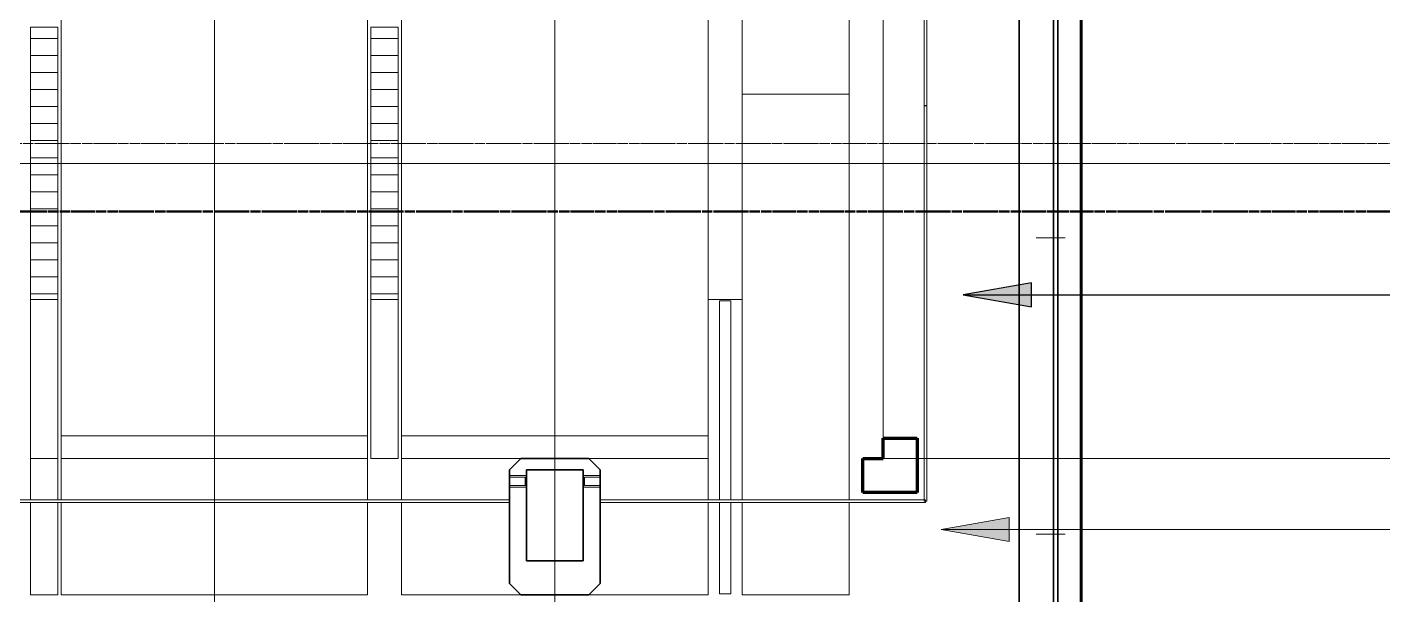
# Model space of a CAD drawing. Header units: millimetres. Extents: x -712454 to -640739, y -26917 to 7174.
# Drawn here: x -664507 to -658534, y -17783 to -15283 of the extents above; entities that cross this region are included whole.
import ezdxf

# ---------------------------------------------------------------- set-up
doc = ezdxf.new("R2010")
doc.units = ezdxf.units.MM
doc.linetypes.add('DPA_Grid _ Level 100', pattern=[10, 5.5, -1.6, 1.3, -1.6])
doc.linetypes.add('DPA_Hidden 50', pattern=[3, 2, -1])
for name, color, linetype, lineweight in [('A-ANNO-NOTE', 3, 'Continuous', 25), ('A-COLS', 5, 'Continuous', 70), ('A-COLS-E', 1, 'Continuous', 35), ('A-COLS-HDLN', 2, 'Continuous', 9), ('A-DETL', 1, 'Continuous', 70), ('A-GENM', 1, 'Continuous', 9), ('A-GLAZ-CURT', 2, 'Continuous', 9), ('A-GLAZ-CWMG', 2, 'Continuous', 35), ('G-ANNO-SECL', 3, 'Continuous', 9), ('G-ANNO-TEXT', 3, 'Continuous', 9), ('S-GRID', 251, 'Continuous', 9)]:
    doc.layers.add(name, color=color, linetype=linetype, lineweight=lineweight)

# ---------------------------------------------------------------- blocks, each defined once
blk = doc.blocks.new('System Panel - Entrance Glazed 12mm-11964370-4213-01 ENLARGED ENTRANCE 3 GROUND LEVEL - REFLECTED CEILING PLAN')
at = {"layer": 'A-GLAZ-CURT'}
for p, q in [((-870, -6), (-870, 6)), ((-870, 6), (870, 6)), ((870, 6), (870, -6)), ((870, -6), (-870, -6))]:
    blk.add_line(p, q, dxfattribs=at)
blk = doc.blocks.new('System Panel - Entrance Glazed 12mm-11964374-4213-01 ENLARGED ENTRANCE 3 GROUND LEVEL - REFLECTED CEILING PLAN')
at = {"layer": 'A-GLAZ-CURT'}
for p, q in [((-1.2, -6), (-1.2, 6)), ((-1.2, 6), (1.2, 6)), ((1.2, 6), (1.2, -6)), ((1.2, -6), (-1.2, -6))]:
    blk.add_line(p, q, dxfattribs=at)
blk = doc.blocks.new('DPA_CP_Entrance Louver Grill Vertical Z - Louver Grill Vertical Z-V4-4213-01 ENLARGED ENTRANCE 3 GROUND LEVEL - REFLECTED CEILING PLAN')
at = {"layer": 'A-GLAZ-CURT'}
for p, q in [((-602, 200), (-604, 200)), ((-604, 200), (-604, 195)), ((-604, 195), (-604, 200)), ((-604, 200), (-602, 200)), ((-602, 195), (-602, 200)), ((-602, 200), (-602, 195)), ((604, 200), (602, 200)), ((602, 200), (602, 195)), ((602, 195), (602, 200)), ((602, 200), (604, 200)), ((604, 195), (604, 200)), ((604, 200), (604, 195)), ((-652, 127), (-652, 125)), ((-652, 125), (-652, 127)), ((-652, 50), (-652, 125)), ((-652, 125), (-652, 50)), ((-652, 50), (-652, 125)), ((-652, 125), (-652, 50)), ((652, 125), (652, 127)), ((652, 127), (652, 125)), ((652, 50), (652, 125)), ((652, 125), (652, 50)), ((652, 50), (652, 125)), ((652, 125), (652, 50)), ((-652, 50), (-652, 32.8)), ((-652, 0), (-652, 50)), ((652, 32.8), (652, 50)), ((652, 50), (652, 0))]:
    blk.add_line(p, q, dxfattribs=at)
blk = doc.blocks.new('GM_Louver Grill Vertical Z - Z Profile-12308811-4213-01 ENLARGED ENTRANCE 3 GROUND LEVEL - REFLECTED CEILING PLAN')
at = {"layer": 'A-GENM'}
for p, q in [((50, 75), (40, 75)), ((40, 75), (40, 73)), ((40, 73), (40, 75)), ((40, 75), (50, 75)), ((40, 73), (46.4, 73)), ((46.4, 73), (40, 73)), ((46.4, 73), (44.5, 70)), ((44.5, 70), (46.4, 73)), ((46.8, 70), (50, 75)), ((50, 75), (46.8, 70))]:
    blk.add_line(p, q, dxfattribs=at)
blk = doc.blocks.new('DPA_Rectangular - 250 x 400 mm-11978455-4213-01 ENLARGED ENTRANCE 3 GROUND LEVEL - REFLECTED CEILING PLAN')
at = {"layer": 'A-COLS-E'}
for p, q in [((-200, -125), (-200, 125)), ((-200, 125), (200, 125)), ((200, 125), (200, -125)), ((200, -125), (-200, -125))]:
    blk.add_line(p, q, dxfattribs=at)
blk = doc.blocks.new('DPA_Rectangular Tuscan Column - Rectangular Tuscan Column-11935156-4213-01 ENLARGED ENTRANCE 3 GROUND LEVEL - REFLECTED CEILING PLAN')
at = {"layer": 'A-COLS-E'}
for p, q in [((-200, 250), (-150, 300)), ((-150, 300), (150, 300)), ((150, 300), (200, 250)), ((-200, -250), (-200, 250)), ((200, 250), (200, -250)), ((-150, -300), (-200, -250)), ((200, -250), (150, -300)), ((150, -300), (-150, -300))]:
    blk.add_line(p, q, dxfattribs=at)
at = {"layer": 'A-COLS-HDLN'}
for p, q in [((-125, 250), (125, 250)), ((-125, -150), (-125, 250)), ((125, 250), (125, -150)), ((-200, 225), (-125, 225)), ((-200, 219), (-200, 225)), ((-131, 219), (-200, 219)), ((-200, 181), (-131, 181)), ((-200, 175), (-200, 181)), ((-131, 181), (-131, 219)), ((-125, 225), (-125, 175)), ((125, 225), (200, 225)), ((125, 175), (125, 225)), ((131, 219), (131, 181)), ((200, 219), (131, 219)), ((131, 181), (200, 181)), ((200, 225), (200, 219)), ((200, 181), (200, 175)), ((-125, 175), (-200, 175)), ((200, 175), (125, 175)), ((125, -150), (-125, -150))]:
    blk.add_line(p, q, dxfattribs=at)
blk = doc.blocks.new('System Panel - Entrance Glazed 12mm-V27-4213-01 ENLARGED ENTRANCE 3 GROUND LEVEL - REFLECTED CEILING PLAN')
at = {"layer": 'A-GLAZ-CURT'}
for p, q in [((-550, 6), (750, 6)), ((750, 6), (750, -6)), ((750, -6), (-550, -6))]:
    blk.add_line(p, q, dxfattribs=at)
blk = doc.blocks.new('System Panel - Entrance Glazed 12mm-V28-4213-01 ENLARGED ENTRANCE 3 GROUND LEVEL - REFLECTED CEILING PLAN')
at = {"layer": 'A-GLAZ-CURT'}
for p, q in [((-750, -6), (-750, 6)), ((-750, 6), (550, 6)), ((550, -6), (-750, -6))]:
    blk.add_line(p, q, dxfattribs=at)
blk = doc.blocks.new('System Panel - Entrance Glazed 12mm-11964369-4213-01 ENLARGED ENTRANCE 3 GROUND LEVEL - REFLECTED CEILING PLAN')
at = {"layer": 'A-GLAZ-CURT'}
for p, q in [((-816.7, -6), (-816.7, 6)), ((-816.7, 6), (616.7, 6)), ((616.7, -6), (-816.7, -6))]:
    blk.add_line(p, q, dxfattribs=at)
blk = doc.blocks.new('System Panel - Entrance Glazed 12mm-11964375-4213-01 ENLARGED ENTRANCE 3 GROUND LEVEL - REFLECTED CEILING PLAN')
at = {"layer": 'A-GLAZ-CURT'}
for p, q in [((-871.2, -6), (-871.2, 6)), ((-871.2, 6), (871.2, 6)), ((871.2, 6), (871.2, -6)), ((871.2, -6), (-871.2, -6))]:
    blk.add_line(p, q, dxfattribs=at)
blk = doc.blocks.new('Columns 1 - Columns 1-11975805-4213-01 ENLARGED ENTRANCE 3 GROUND LEVEL - REFLECTED CEILING PLAN')
at = {"layer": 'A-COLS'}
for p, q in [((-663971.6, -12183), (-663971.6, -12032.5)), ((-663971.6, -12032.5), (-663821.6, -12032.5)), ((-663821.6, -12032.5), (-663691.7, -12107.5)), ((-663691.7, -12107.5), (-663769.2, -12241.8)), ((-663871.1, -12183), (-663971.6, -12183)), ((-663769.2, -12241.8), (-663871.1, -12183)), ((-660838.8, -13933.6), (-660763.6, -13803.3)), ((-660763.6, -13803.3), (-660585.4, -13906.2)), ((-660585.4, -13906.2), (-660585.4, -14112)), ((-660735.9, -13993), (-660838.8, -13933.6)), ((-660735.9, -14112), (-660735.9, -13993)), ((-660585.4, -14112), (-660735.9, -14112)), ((-660735.9, -17092.9), (-660586.1, -17092.9)), ((-660735.9, -17182.9), (-660735.9, -17092.9)), ((-660586.1, -17092.9), (-660586.1, -17332.7)), ((-660825.9, -17332.7), (-660825.9, -17182.9)), ((-660825.9, -17182.9), (-660735.9, -17182.9)), ((-660586.1, -17332.7), (-660825.9, -17332.7))]:
    blk.add_line(p, q, dxfattribs=at)
blk = doc.blocks.new('Rectangular Mullion - Entrance Louver Top-15584284-4213-01 ENLARGED ENTRANCE 3 GROUND LEVEL - REFLECTED CEILING PLAN')
at = {"layer": 'A-GLAZ-CWMG'}
for p, q in [((-660135.9, -16211.2), (-660135.9, -14907.2)), ((-660135.9, -16211.2), (-660135.9, -14907.2)), ((-659985.9, -16211.2), (-659985.9, -14907.2)), ((-659985.9, -16211.2), (-659985.9, -14907.2)), ((-659965.9, -16211.2), (-659965.9, -14907.2)), ((-659965.9, -16211.2), (-659965.9, -14907.2)), ((-659865.9, -14907.2), (-659865.9, -16211.2)), ((-659865.9, -16211.2), (-659865.9, -14907.2))]:
    blk.add_line(p, q, dxfattribs=at)
blk = doc.blocks.new('DPA_CP_Entrance Louver Grill Vertical Z - Louver Grill Vertical Z-V34-4213-01 ENLARGED ENTRANCE 3 GROUND LEVEL - REFLECTED CEILING PLAN')
at = {"layer": 'A-GLAZ-CURT'}
for p, q in [((-602, 200), (-604, 200)), ((-604, 200), (-602, 200)), ((604, 200), (602, 200)), ((602, 200), (604, 200)), ((-652, 127), (-652, 125)), ((-652, 125), (-652, 127)), ((-652, 50), (-652, 125)), ((-652, 125), (-652, 50)), ((-652, 50), (-652, 125)), ((-652, 125), (-652, 50)), ((652, 125), (652, 127)), ((652, 127), (652, 125)), ((652, 50), (652, 125)), ((652, 125), (652, 50)), ((652, 50), (652, 125)), ((652, 125), (652, 50)), ((-652, 50), (-652, 32.8)), ((-652, 32.8), (-652, 50)), ((652, 32.8), (652, 50)), ((652, 50), (652, 32.8))]:
    blk.add_line(p, q, dxfattribs=at)
blk = doc.blocks.new('GM_Louver Grill Vertical Z - Z Profile-18333892-4213-01 ENLARGED ENTRANCE 3 GROUND LEVEL - REFLECTED CEILING PLAN')
at = {"layer": 'A-GENM'}
for p, q in [((50, 75), (40, 75)), ((40, 75), (50, 75))]:
    blk.add_line(p, q, dxfattribs=at)
blk = doc.blocks.new('Rectangular Mullion - 50x200-15584287-4213-01 ENLARGED ENTRANCE 3 GROUND LEVEL - REFLECTED CEILING PLAN')
at = {"layer": 'A-GLAZ-CWMG'}
blk.add_line((-659860.9, -14907.2), (-659860.9, -16211.2), dxfattribs=at)
blk.add_line((-659860.9, -14907.2), (-659860.9, -16211.2), dxfattribs=at)
blk = doc.blocks.new('System Panel - DPA-AR_Metal Ceiling Rectangular Panel-12685112-4213-01 ENLARGED ENTRANCE 3 GROUND LEVEL - REFLECTED CEILING PLAN')
at = {"layer": 'A-GLAZ-CURT'}
for p, q in [((-663007.4, -17083), (-664357.4, -17083)), ((-664357.4, -17083), (-664357.4, -17183)), ((-664357.4, -17183), (-664357.4, -17083)), ((-664357.4, -17083), (-663007.4, -17083)), ((-663007.4, -17183), (-663007.4, -17083)), ((-663007.4, -17083), (-663007.4, -17183)), ((-664357.4, -17183), (-663007.4, -17183)), ((-663007.4, -17183), (-664357.4, -17183))]:
    blk.add_line(p, q, dxfattribs=at)
blk = doc.blocks.new('DPA_CP_Metal Ceiling Luminaire - Linear Luminaire Entrance-V46-4213-01 ENLARGED ENTRANCE 3 GROUND LEVEL - REFLECTED CEILING PLAN')
at = {"layer": 'A-GLAZ-CURT'}
h = blk.add_hatch(dxfattribs=at)
h.set_pattern_fill('FP_6', color=256, style=0, pattern_type=2)
h.set_pattern_definition([(0, (-679466.046, -16082.944), (0, -75), [])])
h.paths.add_polyline_path([(-680872.4, -16482.9), (-680872.4, -15282.9), (-680992.4, -15282.9), (-680992.4, -16482.9)])
for p, q in [((-680992.4, -15282.9), (-680992.4, -16482.9)), ((-680872.4, -15282.9), (-680992.4, -15282.9)), ((-680992.4, -15282.9), (-680872.4, -15282.9)), ((-680992.4, -16482.9), (-680992.4, -15282.9)), ((-680872.4, -16482.9), (-680872.4, -15282.9)), ((-680872.4, -15282.9), (-680872.4, -16482.9)), ((-680992.4, -16482.9), (-680872.4, -16482.9)), ((-680872.4, -16482.9), (-680992.4, -16482.9))]:
    blk.add_line(p, q, dxfattribs=at)
blk = doc.blocks.new('DPA_CP_Metal Ceiling Panel - Vertical Panel Entrance-12683620-4213-01 ENLARGED ENTRANCE 3 GROUND LEVEL - REFLECTED CEILING PLAN')
at = {"layer": 'A-GLAZ-CURT'}
for p, q in [((-680992.4, -16482.9), (-680872.4, -16482.9)), ((-680992.4, -16482.9), (-680992.4, -17182.9)), ((-680992.4, -16482.9), (-680992.4, -17182.9)), ((-680872.4, -16482.9), (-680992.4, -16482.9)), ((-680992.4, -16482.9), (-680872.4, -16482.9)), ((-680992.4, -17182.9), (-680992.4, -16482.9)), ((-680872.4, -16482.9), (-680872.4, -17182.9)), ((-680872.4, -17182.9), (-680872.4, -16482.9)), ((-680872.4, -16482.9), (-680872.4, -17182.9)), ((-680992.4, -17182.9), (-680872.4, -17182.9)), ((-680992.4, -17182.9), (-680872.4, -17182.9)), ((-680872.4, -17182.9), (-680992.4, -17182.9))]:
    blk.add_line(p, q, dxfattribs=at)
blk = doc.blocks.new('System Panel - DPA-AR_Metal Ceiling Rectangular Panel-V47-4213-01 ENLARGED ENTRANCE 3 GROUND LEVEL - REFLECTED CEILING PLAN')
at = {"layer": 'A-GLAZ-CURT'}
for p, q in [((-679507.4, -14683), (-680857.4, -14683)), ((-680857.4, -14683), (-680857.4, -17083)), ((-680857.4, -17083), (-680857.4, -14683)), ((-680857.4, -14683), (-679507.4, -14683)), ((-679507.4, -17083), (-679507.4, -14683)), ((-679507.4, -14683), (-679507.4, -17083)), ((-680857.4, -17083), (-679507.4, -17083)), ((-679507.4, -17083), (-680857.4, -17083))]:
    blk.add_line(p, q, dxfattribs=at)
blk = doc.blocks.new('System Panel - DPA-AR_Metal Ceiling Rectangular Panel-12686084-4213-01 ENLARGED ENTRANCE 3 GROUND LEVEL - REFLECTED CEILING PLAN')
at = {"layer": 'A-GLAZ-CURT'}
for p, q in [((-661507.4, -14783), (-662857.4, -14783)), ((-662857.4, -14783), (-662857.4, -17083)), ((-662857.4, -17083), (-662857.4, -14783)), ((-662857.4, -14783), (-661507.4, -14783)), ((-661507.4, -17083), (-661507.4, -14783)), ((-661507.4, -14783), (-661507.4, -17083)), ((-662857.4, -17083), (-661507.4, -17083)), ((-661507.4, -17083), (-662857.4, -17083))]:
    blk.add_line(p, q, dxfattribs=at)
blk = doc.blocks.new('System Panel - Glazed-16081074-4213-01 ENLARGED ENTRANCE 3 GROUND LEVEL - REFLECTED CEILING PLAN')
at = {"layer": 'A-GLAZ-CURT'}
for p, q in [((-661507.4, -13287.8), (-661507.4, -13324.8)), ((-661357.4, -13374.4), (-661507.4, -13287.8)), ((-661507.4, -13287.8), (-661357.4, -13374.4)), ((-661507.4, -13324.8), (-661507.4, -13287.8)), ((-661507.4, -13338.7), (-661507.4, -16482.8)), ((-661507.4, -16482.8), (-661507.4, -13338.7)), ((-661357.4, -13411.4), (-661357.4, -13374.4)), ((-661357.4, -13374.4), (-661357.4, -13411.4)), ((-661357.4, -16482.8), (-661357.4, -13425.3)), ((-661357.4, -13425.3), (-661357.4, -16482.8)), ((-661507.4, -16482.8), (-661357.4, -16482.8)), ((-661357.4, -16482.8), (-661507.4, -16482.8))]:
    blk.add_line(p, q, dxfattribs=at)
blk = doc.blocks.new('System Panel - DPA-AR_Metal Ceiling Rectangular Panel-16081075-4213-01 ENLARGED ENTRANCE 3 GROUND LEVEL - REFLECTED CEILING PLAN')
at = {"layer": 'A-GLAZ-CURT'}
for p, q in [((-660885.9, -15578.7), (-661357.4, -15578.7)), ((-661357.4, -15578.7), (-661357.4, -17363.9)), ((-661357.4, -17363.9), (-661357.4, -15578.7)), ((-661357.4, -15578.7), (-660885.9, -15578.7)), ((-660885.9, -17363.9), (-660885.9, -15578.7)), ((-660885.9, -15578.7), (-660885.9, -17363.9)), ((-661357.4, -17375.9), (-661357.4, -17783)), ((-661357.4, -17783), (-661357.4, -17375.9)), ((-660885.9, -17783), (-660885.9, -17375.9)), ((-660885.9, -17375.9), (-660885.9, -17783)), ((-661357.4, -17783), (-660885.9, -17783)), ((-660885.9, -17783), (-661357.4, -17783))]:
    blk.add_line(p, q, dxfattribs=at)
blk = doc.blocks.new('System Panel - DPA-AR_Metal Ceiling Rectangular Panel-V57-4213-01 ENLARGED ENTRANCE 3 GROUND LEVEL - REFLECTED CEILING PLAN')
at = {"layer": 'A-GLAZ-CURT'}
for p, q in [((-675007.4, -17183), (-676357.4, -17183)), ((-676357.4, -17183), (-676357.4, -17363.9)), ((-676357.4, -17363.9), (-676357.4, -17183)), ((-676357.4, -17183), (-675007.4, -17183)), ((-675007.4, -17363.9), (-675007.4, -17183)), ((-675007.4, -17183), (-675007.4, -17363.9)), ((-676357.4, -17375.9), (-676357.4, -17783)), ((-676357.4, -17783), (-676357.4, -17375.9)), ((-675007.4, -17783), (-675007.4, -17375.9)), ((-675007.4, -17375.9), (-675007.4, -17783)), ((-676357.4, -17783), (-675007.4, -17783)), ((-675007.4, -17783), (-676357.4, -17783))]:
    blk.add_line(p, q, dxfattribs=at)
blk = doc.blocks.new('DPA_CP_Metal Ceiling Panel - Vertical Panel Entrance-V58-4213-01 ENLARGED ENTRANCE 3 GROUND LEVEL - REFLECTED CEILING PLAN')
at = {"layer": 'A-GLAZ-CURT'}
for p, q in [((-676492.4, -17183), (-676372.4, -17183)), ((-676492.4, -17183), (-676492.4, -17363.9)), ((-676492.4, -17183), (-676492.4, -17363.9)), ((-676372.4, -17183), (-676492.4, -17183)), ((-676492.4, -17183), (-676372.4, -17183)), ((-676492.4, -17363.9), (-676492.4, -17183)), ((-676372.4, -17183), (-676372.4, -17363.9)), ((-676372.4, -17363.9), (-676372.4, -17183)), ((-676372.4, -17183), (-676372.4, -17363.9)), ((-676492.4, -17375.9), (-676492.4, -17783)), ((-676492.4, -17375.9), (-676492.4, -17783)), ((-676492.4, -17783), (-676492.4, -17375.9)), ((-676372.4, -17375.9), (-676372.4, -17783)), ((-676372.4, -17783), (-676372.4, -17375.9)), ((-676372.4, -17375.9), (-676372.4, -17783)), ((-676492.4, -17783), (-676372.4, -17783)), ((-676492.4, -17783), (-676372.4, -17783)), ((-676372.4, -17783), (-676492.4, -17783))]:
    blk.add_line(p, q, dxfattribs=at)
blk = doc.blocks.new('DPA_CP_Metal Ceiling Panel - Horizontal with Gap-16080727-4213-01 ENLARGED ENTRANCE 3 GROUND LEVEL - REFLECTED CEILING PLAN')
at = {"layer": 'A-GLAZ-CURT'}
for p, q in [((-661407.4, -16487.8), (-661457.4, -16487.8)), ((-661457.4, -16487.8), (-661457.4, -17363.9)), ((-661407.4, -16487.8), (-661457.4, -16487.8)), ((-661457.4, -16487.8), (-661457.4, -17363.9)), ((-661457.4, -17363.9), (-661457.4, -16487.8)), ((-661457.4, -16487.8), (-661407.4, -16487.8)), ((-661407.4, -16487.8), (-661407.4, -17363.9)), ((-661407.4, -17363.9), (-661407.4, -16487.8)), ((-661407.4, -16487.8), (-661407.4, -17363.9)), ((-661457.4, -17375.9), (-661457.4, -17778)), ((-661457.4, -17375.9), (-661457.4, -17778)), ((-661457.4, -17778), (-661457.4, -17375.9)), ((-661407.4, -17375.9), (-661407.4, -17778)), ((-661407.4, -17778), (-661407.4, -17375.9)), ((-661407.4, -17375.9), (-661407.4, -17778)), ((-661407.4, -17778), (-661457.4, -17778)), ((-661457.4, -17778), (-661407.4, -17778)), ((-661407.4, -17778), (-661457.4, -17778))]:
    blk.add_line(p, q, dxfattribs=at)
blk = doc.blocks.new('System Panel - DPA-AR_Metal Ceiling Rectangular Panel-16081077-4213-01 ENLARGED ENTRANCE 3 GROUND LEVEL - REFLECTED CEILING PLAN')
at = {"layer": 'A-GLAZ-CURT'}
for p, q in [((-660885.9, -14683), (-661357.4, -14683)), ((-661357.4, -14683), (-661357.4, -15578.7)), ((-661357.4, -15578.7), (-661357.4, -14683)), ((-661357.4, -14683), (-660885.9, -14683)), ((-660885.9, -15578.7), (-660885.9, -14683)), ((-660885.9, -14683), (-660885.9, -15578.7)), ((-661357.4, -15578.7), (-660885.9, -15578.7)), ((-660885.9, -15578.7), (-661357.4, -15578.7))]:
    blk.add_line(p, q, dxfattribs=at)

msp = doc.modelspace()

# ---------------------------------------------------------------- hatches: boundary and pattern name
at = {"layer": 'A-ANNO-NOTE'}
msp.add_hatch(color=256, dxfattribs=at).paths.add_polyline_path([(-660382.9, -16461.2), (-660082.9, -16514.1), (-660082.9, -16408.3)])
at = {"layer": 'G-ANNO-TEXT'}
msp.add_hatch(color=7, dxfattribs=at).paths.add_polyline_path([(-660480.1, -17494.7), (-660180.1, -17547.6), (-660180.1, -17441.8)])

# ---------------------------------------------------------------- linework, layer by layer
at = {"layer": 'A-ANNO-NOTE'}
for p, q in [((-660082.9, -16408.3), (-660382.9, -16461.2)), ((-660082.9, -16514.1), (-660082.9, -16408.3)), ((-660382.9, -16461.2), (-660082.9, -16514.1)), ((-660382.9, -16461.2), (-655767.9, -16461.2))]:
    msp.add_line(p, q, dxfattribs=at)
at = {"layer": 'A-DETL', "color": 8, "linetype": 'DPA_Hidden 50', "lineweight": 9}
for p, q in [((-663682.4, -12183), (-663682.4, -21183)), ((-662182.4, -12183), (-662182.4, -21183)), ((-660735.9, -13993), (-660735.9, -17183)), ((-681722.4, -15882.9), (-657422.4, -15882.9)), ((-660757.4, -17183), (-657422.4, -17183))]:
    msp.add_line(p, q, dxfattribs=at)
at = {"layer": 'G-ANNO-SECL', "linetype": 'DPA_Grid _ Level 100', "lineweight": 50}
msp.add_line((-705313.9, -16095.1), (-649684.4, -16095.1), dxfattribs=at)
at = {"layer": 'G-ANNO-TEXT', "color": 50}
for p, q in [((-660180.1, -17441.8), (-660480.1, -17494.7)), ((-660180.1, -17547.6), (-660180.1, -17441.8)), ((-660480.1, -17494.7), (-660180.1, -17547.6)), ((-660480.1, -17494.7), (-655703.3, -17494.7))]:
    msp.add_line(p, q, dxfattribs=at)
at = {"layer": 'S-GRID', "linetype": 'DPA_Grid _ Level 100'}
msp.add_line((-641560, -15796), (-711553.5, -15796), dxfattribs=at)

# ---------------------------------------------------------------- block references
at = {"layer": 'A-COLS-E'}
for name, p in [('Columns 1 - Columns 1-11975805-4213-01 ENLARGED ENTRANCE 3 GROUND LEVEL - REFLECTED CEILING PLAN', (0, 0)), ('DPA_Rectangular Tuscan Column - Rectangular Tuscan Column-11935156-4213-01 ENLARGED ENTRANCE 3 GROUND LEVEL - REFLECTED CEILING PLAN', (-662182.4, -17483))]:
    msp.add_blockref(name, p, dxfattribs=at)
at = {"layer": 'A-COLS-E', "rotation": 269.999999999999}
msp.add_blockref('DPA_Rectangular - 250 x 400 mm-11978455-4213-01 ENLARGED ENTRANCE 3 GROUND LEVEL - REFLECTED CEILING PLAN', (-662182.4, -17433), dxfattribs=at)
at = {"layer": 'A-GENM', "rotation": 269.9999999999996}
for name, p in [('GM_Louver Grill Vertical Z - Z Profile-12308811-4213-01 ENLARGED ENTRANCE 3 GROUND LEVEL - REFLECTED CEILING PLAN', (-659935.9, -15265)), ('GM_Louver Grill Vertical Z - Z Profile-18333892-4213-01 ENLARGED ENTRANCE 3 GROUND LEVEL - REFLECTED CEILING PLAN', (-659935.9, -15265)), ('GM_Louver Grill Vertical Z - Z Profile-12308811-4213-01 ENLARGED ENTRANCE 3 GROUND LEVEL - REFLECTED CEILING PLAN', (-659935.9, -15341.9)), ('GM_Louver Grill Vertical Z - Z Profile-18333892-4213-01 ENLARGED ENTRANCE 3 GROUND LEVEL - REFLECTED CEILING PLAN', (-659935.9, -15341.9)), ('GM_Louver Grill Vertical Z - Z Profile-12308811-4213-01 ENLARGED ENTRANCE 3 GROUND LEVEL - REFLECTED CEILING PLAN', (-659935.9, -15418.8)), ('GM_Louver Grill Vertical Z - Z Profile-18333892-4213-01 ENLARGED ENTRANCE 3 GROUND LEVEL - REFLECTED CEILING PLAN', (-659935.9, -15418.8)), ('GM_Louver Grill Vertical Z - Z Profile-12308811-4213-01 ENLARGED ENTRANCE 3 GROUND LEVEL - REFLECTED CEILING PLAN', (-659935.9, -15495.7)), ('GM_Louver Grill Vertical Z - Z Profile-18333892-4213-01 ENLARGED ENTRANCE 3 GROUND LEVEL - REFLECTED CEILING PLAN', (-659935.9, -15495.7)), ('GM_Louver Grill Vertical Z - Z Profile-12308811-4213-01 ENLARGED ENTRANCE 3 GROUND LEVEL - REFLECTED CEILING PLAN', (-659935.9, -15572.7)), ('GM_Louver Grill Vertical Z - Z Profile-18333892-4213-01 ENLARGED ENTRANCE 3 GROUND LEVEL - REFLECTED CEILING PLAN', (-659935.9, -15572.7)), ('GM_Louver Grill Vertical Z - Z Profile-12308811-4213-01 ENLARGED ENTRANCE 3 GROUND LEVEL - REFLECTED CEILING PLAN', (-659935.9, -15649.6)), ('GM_Louver Grill Vertical Z - Z Profile-18333892-4213-01 ENLARGED ENTRANCE 3 GROUND LEVEL - REFLECTED CEILING PLAN', (-659935.9, -15649.6)), ('GM_Louver Grill Vertical Z - Z Profile-12308811-4213-01 ENLARGED ENTRANCE 3 GROUND LEVEL - REFLECTED CEILING PLAN', (-659935.9, -15726.5)), ('GM_Louver Grill Vertical Z - Z Profile-18333892-4213-01 ENLARGED ENTRANCE 3 GROUND LEVEL - REFLECTED CEILING PLAN', (-659935.9, -15726.5)), ('GM_Louver Grill Vertical Z - Z Profile-12308811-4213-01 ENLARGED ENTRANCE 3 GROUND LEVEL - REFLECTED CEILING PLAN', (-659935.9, -15803.5)), ('GM_Louver Grill Vertical Z - Z Profile-18333892-4213-01 ENLARGED ENTRANCE 3 GROUND LEVEL - REFLECTED CEILING PLAN', (-659935.9, -15803.5)), ('GM_Louver Grill Vertical Z - Z Profile-12308811-4213-01 ENLARGED ENTRANCE 3 GROUND LEVEL - REFLECTED CEILING PLAN', (-659935.9, -15880.4)), ('GM_Louver Grill Vertical Z - Z Profile-18333892-4213-01 ENLARGED ENTRANCE 3 GROUND LEVEL - REFLECTED CEILING PLAN', (-659935.9, -15880.4)), ('GM_Louver Grill Vertical Z - Z Profile-12308811-4213-01 ENLARGED ENTRANCE 3 GROUND LEVEL - REFLECTED CEILING PLAN', (-659935.9, -15957.3)), ('GM_Louver Grill Vertical Z - Z Profile-18333892-4213-01 ENLARGED ENTRANCE 3 GROUND LEVEL - REFLECTED CEILING PLAN', (-659935.9, -15957.3)), ('GM_Louver Grill Vertical Z - Z Profile-12308811-4213-01 ENLARGED ENTRANCE 3 GROUND LEVEL - REFLECTED CEILING PLAN', (-659935.9, -16034.2)), ('GM_Louver Grill Vertical Z - Z Profile-18333892-4213-01 ENLARGED ENTRANCE 3 GROUND LEVEL - REFLECTED CEILING PLAN', (-659935.9, -16034.2)), ('GM_Louver Grill Vertical Z - Z Profile-12308811-4213-01 ENLARGED ENTRANCE 3 GROUND LEVEL - REFLECTED CEILING PLAN', (-659935.9, -16111.2)), ('GM_Louver Grill Vertical Z - Z Profile-18333892-4213-01 ENLARGED ENTRANCE 3 GROUND LEVEL - REFLECTED CEILING PLAN', (-659935.9, -16111.2)), ('GM_Louver Grill Vertical Z - Z Profile-12308811-4213-01 ENLARGED ENTRANCE 3 GROUND LEVEL - REFLECTED CEILING PLAN', (-659935.9, -16261.2)), ('GM_Louver Grill Vertical Z - Z Profile-18333892-4213-01 ENLARGED ENTRANCE 3 GROUND LEVEL - REFLECTED CEILING PLAN', (-659935.9, -16261.2)), ('GM_Louver Grill Vertical Z - Z Profile-12308811-4213-01 ENLARGED ENTRANCE 3 GROUND LEVEL - REFLECTED CEILING PLAN', (-659935.9, -16338.1)), ('GM_Louver Grill Vertical Z - Z Profile-18333892-4213-01 ENLARGED ENTRANCE 3 GROUND LEVEL - REFLECTED CEILING PLAN', (-659935.9, -16338.1)), ('GM_Louver Grill Vertical Z - Z Profile-12308811-4213-01 ENLARGED ENTRANCE 3 GROUND LEVEL - REFLECTED CEILING PLAN', (-659935.9, -16415)), ('GM_Louver Grill Vertical Z - Z Profile-18333892-4213-01 ENLARGED ENTRANCE 3 GROUND LEVEL - REFLECTED CEILING PLAN', (-659935.9, -16415)), ('GM_Louver Grill Vertical Z - Z Profile-12308811-4213-01 ENLARGED ENTRANCE 3 GROUND LEVEL - REFLECTED CEILING PLAN', (-659935.9, -16492)), ('GM_Louver Grill Vertical Z - Z Profile-18333892-4213-01 ENLARGED ENTRANCE 3 GROUND LEVEL - REFLECTED CEILING PLAN', (-659935.9, -16492)), ('GM_Louver Grill Vertical Z - Z Profile-12308811-4213-01 ENLARGED ENTRANCE 3 GROUND LEVEL - REFLECTED CEILING PLAN', (-659935.9, -16568.9)), ('GM_Louver Grill Vertical Z - Z Profile-18333892-4213-01 ENLARGED ENTRANCE 3 GROUND LEVEL - REFLECTED CEILING PLAN', (-659935.9, -16568.9)), ('GM_Louver Grill Vertical Z - Z Profile-12308811-4213-01 ENLARGED ENTRANCE 3 GROUND LEVEL - REFLECTED CEILING PLAN', (-659935.9, -16645.8)), ('GM_Louver Grill Vertical Z - Z Profile-18333892-4213-01 ENLARGED ENTRANCE 3 GROUND LEVEL - REFLECTED CEILING PLAN', (-659935.9, -16645.8)), ('GM_Louver Grill Vertical Z - Z Profile-12308811-4213-01 ENLARGED ENTRANCE 3 GROUND LEVEL - REFLECTED CEILING PLAN', (-659935.9, -16722.7)), ('GM_Louver Grill Vertical Z - Z Profile-18333892-4213-01 ENLARGED ENTRANCE 3 GROUND LEVEL - REFLECTED CEILING PLAN', (-659935.9, -16722.7)), ('GM_Louver Grill Vertical Z - Z Profile-12308811-4213-01 ENLARGED ENTRANCE 3 GROUND LEVEL - REFLECTED CEILING PLAN', (-659935.9, -16799.7)), ('GM_Louver Grill Vertical Z - Z Profile-18333892-4213-01 ENLARGED ENTRANCE 3 GROUND LEVEL - REFLECTED CEILING PLAN', (-659935.9, -16799.7)), ('GM_Louver Grill Vertical Z - Z Profile-12308811-4213-01 ENLARGED ENTRANCE 3 GROUND LEVEL - REFLECTED CEILING PLAN', (-659935.9, -16876.6)), ('GM_Louver Grill Vertical Z - Z Profile-18333892-4213-01 ENLARGED ENTRANCE 3 GROUND LEVEL - REFLECTED CEILING PLAN', (-659935.9, -16876.6)), ('GM_Louver Grill Vertical Z - Z Profile-12308811-4213-01 ENLARGED ENTRANCE 3 GROUND LEVEL - REFLECTED CEILING PLAN', (-659935.9, -16953.5)), ('GM_Louver Grill Vertical Z - Z Profile-18333892-4213-01 ENLARGED ENTRANCE 3 GROUND LEVEL - REFLECTED CEILING PLAN', (-659935.9, -16953.5)), ('GM_Louver Grill Vertical Z - Z Profile-12308811-4213-01 ENLARGED ENTRANCE 3 GROUND LEVEL - REFLECTED CEILING PLAN', (-659935.9, -17030.5)), ('GM_Louver Grill Vertical Z - Z Profile-18333892-4213-01 ENLARGED ENTRANCE 3 GROUND LEVEL - REFLECTED CEILING PLAN', (-659935.9, -17030.5)), ('GM_Louver Grill Vertical Z - Z Profile-12308811-4213-01 ENLARGED ENTRANCE 3 GROUND LEVEL - REFLECTED CEILING PLAN', (-659935.9, -17107.4)), ('GM_Louver Grill Vertical Z - Z Profile-18333892-4213-01 ENLARGED ENTRANCE 3 GROUND LEVEL - REFLECTED CEILING PLAN', (-659935.9, -17107.4)), ('GM_Louver Grill Vertical Z - Z Profile-12308811-4213-01 ENLARGED ENTRANCE 3 GROUND LEVEL - REFLECTED CEILING PLAN', (-659935.9, -17184.3)), ('GM_Louver Grill Vertical Z - Z Profile-18333892-4213-01 ENLARGED ENTRANCE 3 GROUND LEVEL - REFLECTED CEILING PLAN', (-659935.9, -17184.3)), ('GM_Louver Grill Vertical Z - Z Profile-12308811-4213-01 ENLARGED ENTRANCE 3 GROUND LEVEL - REFLECTED CEILING PLAN', (-659935.9, -17261.2)), ('GM_Louver Grill Vertical Z - Z Profile-18333892-4213-01 ENLARGED ENTRANCE 3 GROUND LEVEL - REFLECTED CEILING PLAN', (-659935.9, -17261.2)), ('GM_Louver Grill Vertical Z - Z Profile-12308811-4213-01 ENLARGED ENTRANCE 3 GROUND LEVEL - REFLECTED CEILING PLAN', (-659935.9, -17338.2)), ('GM_Louver Grill Vertical Z - Z Profile-18333892-4213-01 ENLARGED ENTRANCE 3 GROUND LEVEL - REFLECTED CEILING PLAN', (-659935.9, -17338.2)), ('GM_Louver Grill Vertical Z - Z Profile-12308811-4213-01 ENLARGED ENTRANCE 3 GROUND LEVEL - REFLECTED CEILING PLAN', (-659935.9, -17415.1)), ('GM_Louver Grill Vertical Z - Z Profile-18333892-4213-01 ENLARGED ENTRANCE 3 GROUND LEVEL - REFLECTED CEILING PLAN', (-659935.9, -17415.1)), ('GM_Louver Grill Vertical Z - Z Profile-12308811-4213-01 ENLARGED ENTRANCE 3 GROUND LEVEL - REFLECTED CEILING PLAN', (-659935.9, -17565.1)), ('GM_Louver Grill Vertical Z - Z Profile-18333892-4213-01 ENLARGED ENTRANCE 3 GROUND LEVEL - REFLECTED CEILING PLAN', (-659935.9, -17565.1)), ('GM_Louver Grill Vertical Z - Z Profile-12308811-4213-01 ENLARGED ENTRANCE 3 GROUND LEVEL - REFLECTED CEILING PLAN', (-659935.9, -17642)), ('GM_Louver Grill Vertical Z - Z Profile-18333892-4213-01 ENLARGED ENTRANCE 3 GROUND LEVEL - REFLECTED CEILING PLAN', (-659935.9, -17642)), ('GM_Louver Grill Vertical Z - Z Profile-12308811-4213-01 ENLARGED ENTRANCE 3 GROUND LEVEL - REFLECTED CEILING PLAN', (-659935.9, -17719)), ('GM_Louver Grill Vertical Z - Z Profile-18333892-4213-01 ENLARGED ENTRANCE 3 GROUND LEVEL - REFLECTED CEILING PLAN', (-659935.9, -17719))]:
    msp.add_blockref(name, p, dxfattribs=at)
at = {"layer": 'A-GLAZ-CURT'}
for name, p in [('System Panel - Glazed-16081074-4213-01 ENLARGED ENTRANCE 3 GROUND LEVEL - REFLECTED CEILING PLAN', (0, 0)), ('System Panel - DPA-AR_Metal Ceiling Rectangular Panel-V47-4213-01 ENLARGED ENTRANCE 3 GROUND LEVEL - REFLECTED CEILING PLAN', (16500, 0)), ('System Panel - DPA-AR_Metal Ceiling Rectangular Panel-16081077-4213-01 ENLARGED ENTRANCE 3 GROUND LEVEL - REFLECTED CEILING PLAN', (0, 0)), ('System Panel - DPA-AR_Metal Ceiling Rectangular Panel-12686084-4213-01 ENLARGED ENTRANCE 3 GROUND LEVEL - REFLECTED CEILING PLAN', (0, 0)), ('DPA_CP_Metal Ceiling Luminaire - Linear Luminaire Entrance-V46-4213-01 ENLARGED ENTRANCE 3 GROUND LEVEL - REFLECTED CEILING PLAN', (16500, 0)), ('DPA_CP_Metal Ceiling Luminaire - Linear Luminaire Entrance-V46-4213-01 ENLARGED ENTRANCE 3 GROUND LEVEL - REFLECTED CEILING PLAN', (18000, 0)), ('System Panel - DPA-AR_Metal Ceiling Rectangular Panel-16081075-4213-01 ENLARGED ENTRANCE 3 GROUND LEVEL - REFLECTED CEILING PLAN', (0, 0)), ('DPA_CP_Metal Ceiling Panel - Vertical Panel Entrance-12683620-4213-01 ENLARGED ENTRANCE 3 GROUND LEVEL - REFLECTED CEILING PLAN', (16500, 0)), ('DPA_CP_Metal Ceiling Panel - Vertical Panel Entrance-12683620-4213-01 ENLARGED ENTRANCE 3 GROUND LEVEL - REFLECTED CEILING PLAN', (18000, 0)), ('DPA_CP_Metal Ceiling Panel - Horizontal with Gap-16080727-4213-01 ENLARGED ENTRANCE 3 GROUND LEVEL - REFLECTED CEILING PLAN', (0, 0)), ('System Panel - DPA-AR_Metal Ceiling Rectangular Panel-12685112-4213-01 ENLARGED ENTRANCE 3 GROUND LEVEL - REFLECTED CEILING PLAN', (0, 0)), ('System Panel - DPA-AR_Metal Ceiling Rectangular Panel-12685112-4213-01 ENLARGED ENTRANCE 3 GROUND LEVEL - REFLECTED CEILING PLAN', (1500, 0)), ('DPA_CP_Metal Ceiling Panel - Vertical Panel Entrance-V58-4213-01 ENLARGED ENTRANCE 3 GROUND LEVEL - REFLECTED CEILING PLAN', (12000, 0)), ('System Panel - DPA-AR_Metal Ceiling Rectangular Panel-V57-4213-01 ENLARGED ENTRANCE 3 GROUND LEVEL - REFLECTED CEILING PLAN', (12000, 0)), ('System Panel - DPA-AR_Metal Ceiling Rectangular Panel-V57-4213-01 ENLARGED ENTRANCE 3 GROUND LEVEL - REFLECTED CEILING PLAN', (13500, 0))]:
    msp.add_blockref(name, p, dxfattribs=at)
for name, p, rotation in [('System Panel - Entrance Glazed 12mm-11964375-4213-01 ENLARGED ENTRANCE 3 GROUND LEVEL - REFLECTED CEILING PLAN', (-660548.9, -14756.3), 89.99999999999994), ('DPA_CP_Entrance Louver Grill Vertical Z - Louver Grill Vertical Z-V4-4213-01 ENLARGED ENTRANCE 3 GROUND LEVEL - REFLECTED CEILING PLAN', (-660060.9, -15559.2), 269.9999999999996), ('DPA_CP_Entrance Louver Grill Vertical Z - Louver Grill Vertical Z-V34-4213-01 ENLARGED ENTRANCE 3 GROUND LEVEL - REFLECTED CEILING PLAN', (-660060.9, -15559.2), 269.9999999999996), ('System Panel - Entrance Glazed 12mm-11964374-4213-01 ENLARGED ENTRANCE 3 GROUND LEVEL - REFLECTED CEILING PLAN', (-660548.9, -15628.7), 89.99999999999994), ('System Panel - Entrance Glazed 12mm-11964370-4213-01 ENLARGED ENTRANCE 3 GROUND LEVEL - REFLECTED CEILING PLAN', (-660548.9, -16499.9), 89.99999999999994), ('DPA_CP_Entrance Louver Grill Vertical Z - Louver Grill Vertical Z-V4-4213-01 ENLARGED ENTRANCE 3 GROUND LEVEL - REFLECTED CEILING PLAN', (-660060.9, -16863.1), 269.9999999999996), ('DPA_CP_Entrance Louver Grill Vertical Z - Louver Grill Vertical Z-V34-4213-01 ENLARGED ENTRANCE 3 GROUND LEVEL - REFLECTED CEILING PLAN', (-660060.9, -16863.1), 269.9999999999996), ('System Panel - Entrance Glazed 12mm-V28-4213-01 ENLARGED ENTRANCE 3 GROUND LEVEL - REFLECTED CEILING PLAN', (-664432.4, -17369.9), 180), ('System Panel - Entrance Glazed 12mm-V27-4213-01 ENLARGED ENTRANCE 3 GROUND LEVEL - REFLECTED CEILING PLAN', (-662932.4, -17369.9), 180), ('System Panel - Entrance Glazed 12mm-11964369-4213-01 ENLARGED ENTRANCE 3 GROUND LEVEL - REFLECTED CEILING PLAN', (-661365.6, -17369.9), 180), ('DPA_CP_Entrance Louver Grill Vertical Z - Louver Grill Vertical Z-V4-4213-01 ENLARGED ENTRANCE 3 GROUND LEVEL - REFLECTED CEILING PLAN', (-660060.9, -18167.1), 269.9999999999996), ('DPA_CP_Entrance Louver Grill Vertical Z - Louver Grill Vertical Z-V34-4213-01 ENLARGED ENTRANCE 3 GROUND LEVEL - REFLECTED CEILING PLAN', (-660060.9, -18167.1), 269.9999999999996)]:
    msp.add_blockref(name, p, dxfattribs=dict(at, rotation=rotation))
at = {"layer": 'A-GLAZ-CWMG'}
for name, p in [('Rectangular Mullion - Entrance Louver Top-15584284-4213-01 ENLARGED ENTRANCE 3 GROUND LEVEL - REFLECTED CEILING PLAN', (0, 0)), ('Rectangular Mullion - 50x200-15584287-4213-01 ENLARGED ENTRANCE 3 GROUND LEVEL - REFLECTED CEILING PLAN', (0, 0)), ('Rectangular Mullion - Entrance Louver Top-15584284-4213-01 ENLARGED ENTRANCE 3 GROUND LEVEL - REFLECTED CEILING PLAN', (0, -1303.9)), ('Rectangular Mullion - 50x200-15584287-4213-01 ENLARGED ENTRANCE 3 GROUND LEVEL - REFLECTED CEILING PLAN', (0, -1303.9)), ('Rectangular Mullion - Entrance Louver Top-15584284-4213-01 ENLARGED ENTRANCE 3 GROUND LEVEL - REFLECTED CEILING PLAN', (0, -2607.9)), ('Rectangular Mullion - 50x200-15584287-4213-01 ENLARGED ENTRANCE 3 GROUND LEVEL - REFLECTED CEILING PLAN', (0, -2607.9))]:
    msp.add_blockref(name, p, dxfattribs=at)

doc.saveas('drawing.dxf')
